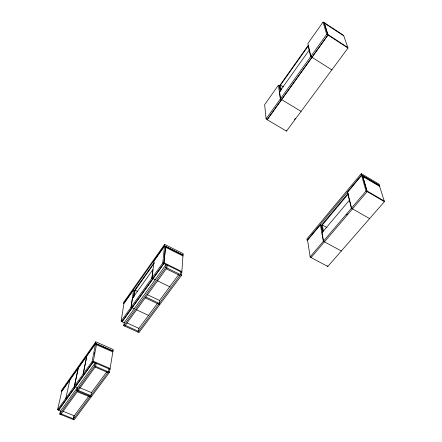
<?xml version="1.0" encoding="UTF-8"?>
<svg xmlns="http://www.w3.org/2000/svg" width="442" height="442" viewBox="0 0 442 442"><rect width="100%" height="100%" fill="white"/><g stroke="black" fill="none" stroke-linecap="round" stroke-linejoin="round"><path stroke-width="0.66" d="M123.727 325.649L165.794 267.432L166.076 264.576L124.185 322.677L123.727 325.649L138.992 332.577L181.618 275.195L183.005 255.277L165.628 246.575L163.91 263.509L122.097 321.726L124.567 322.853M180.75 271.797L180.546 274.67L137.959 332.108M167.153 265.106L166.883 267.968L124.777 326.124M163.849 263.526L165.557 246.746L164.501 246.222L154.037 261.018L152.015 277.99L153.087 278.51L163.849 263.526L162.767 262.99L164.501 246.222M164.474 245.746L164.617 244.376L183.231 253.708L183.137 255.089L164.474 245.746L123.528 303.665L123.754 302.234L164.617 244.376M151.882 278.173L152.91 269.565L132.434 298.328L131.141 307.113L132.197 307.604L152.954 278.692L151.882 278.173L131.141 307.113M133.622 297.107L134.589 290.444L133.567 289.958L123.915 303.599L121.13 321.08L122.174 321.555L132.07 307.776L131.014 307.289L133.567 289.958M132.23 307.019L132.119 307.776L134.611 308.93M133.611 297.516L134.661 290.278L154.225 262.67M134.257 296.085L135.108 290.212L137.534 291.361M122.097 321.726L122.219 320.969M108.975 368.843L108.472 371.882L73.157 419.508M59.781 414.148L94.621 365.932L95.19 362.904L60.471 411.06L59.781 414.148L74.129 419.9L109.478 372.313L112.959 351.175L96.605 343.981L93.157 362.026L58.504 410.27L61.007 411.281M96.201 363.341L95.638 366.374L60.764 414.541M94.323 354.014L94.577 352.694M95.505 343.296L95.792 341.832L113.312 349.55L113.069 351.025L95.505 343.296L61.399 391.54L61.742 390.043L95.792 341.832M93.118 362.02L84.229 374.391L83.223 373.965L92.102 361.578L95.549 343.71L96.538 344.141M83.223 373.965L86.859 355.992L95.549 343.71M73.532 417.657L73.786 416.419M83.113 374.114L86.754 356.142L78.278 368.12L74.46 386.186L75.46 386.601L84.124 374.545L83.113 374.114L74.46 386.186M77.389 387.595L76.753 390.656L91.356 396.712M75.355 386.75L66.913 398.507L65.924 398.098L74.355 386.336L78.173 368.269L69.908 379.954L65.819 398.242L57.593 409.717L58.576 410.115L66.808 398.651L65.819 398.242M57.593 409.717L61.742 391.496L69.808 380.098M278.416 85.173L264.653 104.632L266.078 118.859L267.244 119.544L281.515 99.671L280.339 98.958L278.416 85.173L279.559 85.87L280.305 91.129M323.03 22.1L307.853 43.554L310.886 56.338L312.091 57.101L327.881 35.117L324.201 22.868L323.03 22.1L326.666 34.327L327.881 35.117M308.118 45.493L279.637 85.682L280.438 91.312M134.561 290.991L154.159 263.349M279.72 86.245L308.754 45.288M309.168 50.161L279.548 91.765L280.521 98.71L281.698 99.422L311.897 57.372L311.588 56.079M121.13 321.08L131.014 307.289M152.015 277.99L162.767 262.99M266.078 118.859L280.339 98.958M280.521 98.71L310.693 56.609L308.196 46.079M310.886 56.338L326.666 34.327M163.208 263.863L163.982 262.78L181.866 271.592M267.167 119.738L327.997 35.034L324.284 22.68L343.616 35.371L347.992 48.062L286.46 131.108L267.167 119.738L267.101 119.119M74.195 415.867L88.897 395.993M91.345 392.678L106.925 371.617M138.755 328.583L157.346 303.444M159.369 300.715L178.734 274.526M294.483 119.517L295.295 118.423M361.258 173.64L306.908 238.923L307.118 240.288L361.622 174.916L361.258 173.64L379.192 184.22L379.595 185.513L361.622 174.916M322.583 231.962L321.384 225.387L320.395 224.84L307.582 240.199L310.129 256.857L311.14 257.393M361.6 175.435L366.02 191.049L367.064 191.657L362.617 176.032L361.6 175.435L347.633 192.182L351.55 208.088L352.589 208.674M348.103 193.314L321.45 225.216L322.782 232.498M321.577 225.89L348.263 193.966M310.129 256.857L323.367 241.271L320.395 224.84M323.533 241.072L351.373 208.292L349.39 200.215L322.019 232.735L323.533 241.072L324.555 241.63M351.55 208.088L366.02 191.049M346.572 214.961L347.456 213.911M311.074 257.57L367.18 191.624L362.683 175.855L379.418 185.717L384.407 201.662L327.793 266.471L311.074 257.57L310.964 256.846M61.223 413.911L73.621 418.883L74.25 415.795L63.14 411.32M78.24 390.402L90.853 395.64L91.422 392.573L79.494 387.606M77.273 391.739L89.881 396.96M74.355 386.336L77.3 387.557M94.621 365.932L109.478 372.313M95.129 367.075L107.959 372.573M93.306 361.252L110.108 368.495M92.102 361.578L109.975 369.274M96.466 344.721L112.837 351.915M125.329 325.362L138.517 331.356L138.904 328.378L127.031 322.964M136.479 309.798L148.932 315.577M145.821 297.052L159.253 303.394L159.551 300.466L147.401 294.709M145.241 297.858L159.711 304.687M153.015 278.681L155.462 279.863M157.297 280.747L170.148 286.952M165.794 267.432L181.618 275.195M166.264 268.819L179.922 275.51M163.91 263.509L181.817 272.322M165.557 247.266L182.955 255.968M323.367 241.271L341.329 250.973M326.992 227.602L322.306 225.017L323.445 231.194M369.617 218.586L352.517 208.856L352.346 208.165M351.373 208.292L352.412 208.884M366.987 190.944L384.192 200.972M367.18 191.624L384.407 201.662M362.865 176.496L379.623 186.369M301.085 111.367L281.62 99.616L281.532 99.014M283.366 86.881L280.504 85.135L281.234 90.196M310.693 56.609L311.897 57.372M327.837 34.498L347.804 47.509M327.997 35.034L347.992 48.062M324.434 23.177L343.793 35.885M331.666 69.306L331.826 69.88L312.008 57.3L311.875 56.742M347.926 194.364L349.384 200.298M324.351 241.094L324.483 241.807M327.66 265.741L327.793 266.471M286.366 130.478L286.46 131.108"/></g></svg>
